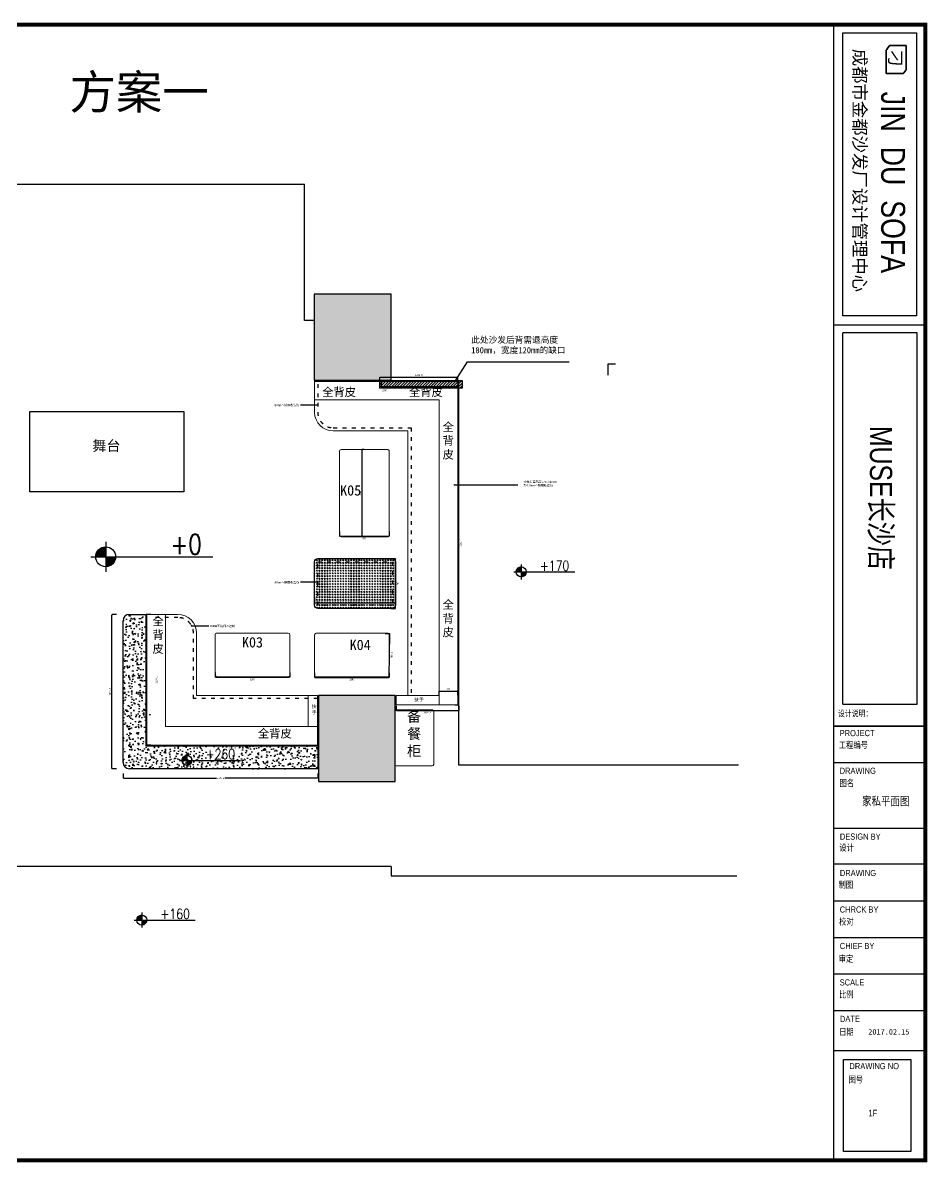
# Model space of a CAD drawing. Header units: millimetres. Extents: x 1211946 to 1266258, y -418433 to -400124.
# Drawn here: x 1223450 to 1237988, y -418433 to -400124 of the extents above; entities that cross this region are included whole.
import ezdxf
from ezdxf.enums import TextEntityAlignment as Align

# ---------------------------------------------------------------- set-up
doc = ezdxf.new("R2010")
doc.units = ezdxf.units.MM
doc.header["$LTSCALE"] = 5
doc.header["$PDMODE"] = 35
doc.header["$PDSIZE"] = 3
doc.linetypes.add('ACAD_ISO03W100', pattern=[30, 12, -18])
for name, color, linetype in [('B', 3, 'Continuous'), ('layer 1', 7, 'Continuous'), ('图框', 4, 'Continuous'), ('标注', 7, 'Continuous')]:
    doc.layers.add(name, color=color, linetype=linetype)
doc.layers.add('线型', color=3, linetype='Continuous', lineweight=50)
doc.styles.add('-宋体', font='arial.ttf', dxfattribs={"width": 0.8})
doc.styles.add('\\M+2A4A4\\M+2A4E5\\M+2A672', font='')
doc.styles.add('DIM_FONT', font='SIMPLEX.shx', dxfattribs={"width": 0.8, "bigfont": 'gbcbig.shx'})
doc.styles.get("Standard").update_dxf_attribs({"font": 'txt.shx', "bigfont": 'gbcbig.shx'})
doc.styles.add('宋体平面', font='', dxfattribs={"width": 0.8, "height": 30})
doc.styles.get('\\M+2A4A4\\M+2A4E5\\M+2A672').set_extended_font_data('NSimSun')
doc.styles.get('宋体平面').set_extended_font_data('NSimSun')
doc.dimstyles.new('02.HY-D30', dxfattribs={"dimscale": 30, "dimtxt": 30, "dimasz": 0.3, "dimexe": 0, "dimexo": 0.2, "dimgap": 0.6, "dimtad": 2, "dimdec": 1, "dimzin": 11, "dimdsep": 46, "dimtxsty": '宋体平面', "dimblk": 'DOT', "dimcen": 1.5, "dimdle": 1, "dimclrd": 8, "dimclre": 8, "dimclrt": 7, "dimazin": 0, "dimtp": 10, "dimtm": 10, "dimtfac": 1, "dimtdec": 1, "dimtix": 1, "dimtmove": 2, "dimatfit": 3, "dimldrblk": 'DOT', "dimfxl": 0, "dimtolj": 1, "dimtzin": 0, "dimlwe": 25, "dimarcsym": 0})

# ---------------------------------------------------------------- blocks, each defined once
blk = doc.blocks.new('_Dot')
at = {"color": 0, "linetype": 'ByBlock', "lineweight": -2}
blk.add_line((-0.5, 0), (-1, 0), dxfattribs=at)
at = {"color": 0, "linetype": 'ByBlock', "const_width": 0.5}
blk.add_lwpolyline([(-0.25, 0, 1), (0.25, 0, 1)], format="xyb", close=True, dxfattribs=at)
blk = doc.blocks.new('*D6')
at = {"layer": 'Defpoints', "color": 0, "transparency": 16777216}
for p in [(1228905, -406983), (1228941, -406983), (1228941, -408383)]:
    blk.add_point(p, dxfattribs=at)
at = {"layer": '线型', "color": 8, "lineweight": 25, "transparency": 16777216}
for p, q in [((1228935, -406983), (1228905, -406983)), ((1228935, -408383), (1228905, -408383))]:
    blk.add_line(p, q, dxfattribs=at)
at = {"layer": '线型', "color": 8, "lineweight": -2, "transparency": 16777216}
blk.add_line((1228905, -408374), (1228905, -406992), dxfattribs=at)
at = {"layer": '线型', "color": 8, "lineweight": -2, "transparency": 16777216, "xscale": 9, "yscale": 9, "zscale": 9}
for p, rotation in [((1228905, -406983), 90.009423623267), ((1228905, -408383), 270.009423623267)]:
    blk.add_blockref('_Dot', p, dxfattribs=dict(at, rotation=rotation))
at = {"layer": '线型', "color": 7, "lineweight": 30, "transparency": 16777216, "insert": (1228872, -407683), "char_height": 30, "attachment_point": 5, "rotation": 270.0094, "style": '宋体平面'}
blk.add_mtext('\\A1;1400', dxfattribs=at)
blk = doc.blocks.new('*D7')
at = {"layer": 'Defpoints', "color": 0, "transparency": 16777216}
for p in [(1228541, -408251), (1229341, -408251), (1229341, -408375)]:
    blk.add_point(p, dxfattribs=at)
at = {"layer": '线型', "color": 8, "lineweight": 25, "transparency": 16777216}
for p, q in [((1228541, -408300), (1228541, -408375)), ((1229341, -408300), (1229341, -408375))]:
    blk.add_line(p, q, dxfattribs=at)
at = {"layer": '线型', "color": 8, "lineweight": -2, "transparency": 16777216}
blk.add_line((1228550, -408375), (1229332, -408375), dxfattribs=at)
at = {"layer": '线型', "color": 8, "lineweight": -2, "transparency": 16777216, "xscale": 9, "yscale": 9, "zscale": 9, "rotation": 180}
blk.add_blockref('_Dot', (1228541, -408375), dxfattribs=at)
at = {"layer": '线型', "color": 8, "lineweight": -2, "transparency": 16777216, "xscale": 9, "yscale": 9, "zscale": 9}
blk.add_blockref('_Dot', (1229341, -408375), dxfattribs=at)
at = {"layer": '线型', "color": 7, "lineweight": 30, "transparency": 16777216, "insert": (1228941, -408408), "char_height": 30, "attachment_point": 5, "style": '宋体平面'}
blk.add_mtext('\\A1;800', dxfattribs=at)
blk = doc.blocks.new('*D8')
at = {"layer": 'Defpoints', "color": 0, "transparency": 16777216}
for p in [(1226543, -410496), (1227743, -410496), (1227743, -410640)]:
    blk.add_point(p, dxfattribs=at)
at = {"layer": '线型', "color": 8, "lineweight": 25, "transparency": 16777216}
for p, q in [((1226543, -410565), (1226543, -410640)), ((1227743, -410565), (1227743, -410640))]:
    blk.add_line(p, q, dxfattribs=at)
at = {"layer": '线型', "color": 8, "lineweight": -2, "transparency": 16777216}
blk.add_line((1226552, -410640), (1227734, -410640), dxfattribs=at)
at = {"layer": '线型', "color": 8, "lineweight": -2, "transparency": 16777216, "xscale": 9, "yscale": 9, "zscale": 9}
for p, rotation in [((1226543, -410640), 180.0108734114236), ((1227743, -410640), 0.01087341142358089)]:
    blk.add_blockref('_Dot', p, dxfattribs=dict(at, rotation=rotation))
at = {"layer": '线型', "color": 7, "lineweight": 30, "transparency": 16777216, "insert": (1227143, -410673), "char_height": 30, "attachment_point": 5, "rotation": 0.0109, "style": '宋体平面'}
blk.add_mtext('\\A1;1200', dxfattribs=at)
blk = doc.blocks.new('*D13')
at = {"layer": 'Defpoints', "color": 0, "transparency": 16777216}
for p in [(1228141, -405883), (1230441, -405883), (1230441, -405883)]:
    blk.add_point(p, dxfattribs=at)
at = {"layer": '线型', "color": 8, "lineweight": -2, "transparency": 16777216}
blk.add_line((1228150, -405883), (1230432, -405883), dxfattribs=at)
at = {"layer": '线型', "color": 8, "lineweight": -2, "transparency": 16777216, "xscale": 9, "yscale": 9, "zscale": 9}
for p, rotation in [((1228141, -405883), 179.9984679859004), ((1230441, -405883), 359.9984679859003)]:
    blk.add_blockref('_Dot', p, dxfattribs=dict(at, rotation=rotation))
at = {"layer": '线型', "color": 7, "lineweight": 30, "transparency": 16777216, "insert": (1229269, -406030), "char_height": 30, "attachment_point": 5, "rotation": 359.9985, "style": '宋体平面'}
blk.add_mtext('\\A1;2300', dxfattribs=at)
blk = doc.blocks.new('*D14')
at = {"layer": 'Defpoints', "color": 0, "transparency": 16777216}
for p in [(1230390, -405883), (1230390, -411083), (1230456, -411083)]:
    blk.add_point(p, dxfattribs=at)
at = {"layer": '线型', "color": 8, "lineweight": 25, "transparency": 16777216}
for p, q in [((1230396, -405883), (1230456, -405883)), ((1230396, -411083), (1230456, -411083))]:
    blk.add_line(p, q, dxfattribs=at)
at = {"layer": '线型', "color": 8, "lineweight": -2, "transparency": 16777216}
blk.add_line((1230456, -405892), (1230456, -411074), dxfattribs=at)
at = {"layer": '线型', "color": 8, "lineweight": -2, "transparency": 16777216, "xscale": 9, "yscale": 9, "zscale": 9}
for p, rotation in [((1230456, -405883), 90), ((1230456, -411083), 270)]:
    blk.add_blockref('_Dot', p, dxfattribs=dict(at, rotation=rotation))
at = {"layer": '线型', "color": 7, "lineweight": 30, "transparency": 16777216, "insert": (1230489, -408483), "char_height": 30, "attachment_point": 5, "rotation": 90, "style": '宋体平面'}
blk.add_mtext('\\A1;5200.4', dxfattribs=at)
blk = doc.blocks.new('A$C401A666B')
h = blk.add_hatch()
h.set_pattern_fill('_USER', color=256, scale=0.15, angle=45, style=0, pattern_type=0)
h.set_pattern_definition([(45, (0, 0), (-0.106066, 0.106066), [])])
h.paths.add_polyline_path([(0, 2, 0.414214), (-2, 0), (0, 0)])
h.paths.add_polyline_path([(2, 0), (0, 0), (0, -2, 0.414214)])
for p, q in [((0, 3), (0, -3)), ((-3, 0), (21.51, 0))]:
    blk.add_line(p, q)
blk.add_circle((0, 0), 2)
at = {"color": 70, "linetype": 'ByBlock', "style": 'DIM_FONT', "width": 0.7}
blk.add_attdef('高度', text='', height=3, dxfattribs=at).set_placement((14.5, 0.5), align=Align.RIGHT)
blk = doc.blocks.new('*D17')
at = {"layer": 'Defpoints', "color": 0, "transparency": 16777216}
for p in [(1228140, -410499), (1229340, -410498), (1229340, -410642)]:
    blk.add_point(p, dxfattribs=at)
at = {"layer": '线型', "color": 8, "lineweight": 25, "transparency": 16777216}
for p, q in [((1228140, -410567), (1228140, -410642)), ((1229340, -410567), (1229340, -410642))]:
    blk.add_line(p, q, dxfattribs=at)
at = {"layer": '线型', "color": 8, "lineweight": -2, "transparency": 16777216}
blk.add_line((1228149, -410642), (1229331, -410642), dxfattribs=at)
at = {"layer": '线型', "color": 8, "lineweight": -2, "transparency": 16777216, "xscale": 9, "yscale": 9, "zscale": 9}
for p, rotation in [((1228140, -410642), 180.0108734114319), ((1229340, -410642), 0.01087341143191423)]:
    blk.add_blockref('_Dot', p, dxfattribs=dict(at, rotation=rotation))
at = {"layer": '线型', "color": 7, "lineweight": 30, "transparency": 16777216, "insert": (1228740, -410675), "char_height": 30, "attachment_point": 5, "rotation": 0.0109, "style": '宋体平面'}
blk.add_mtext('\\A1;1200', dxfattribs=at)
blk = doc.blocks.new('*D18')
at = {"layer": 'Defpoints', "color": 0, "transparency": 16777216}
for p in [(1229187, -409934), (1229352, -409936), (1229176, -410634)]:
    blk.add_point(p, dxfattribs=at)
at = {"layer": '线型', "color": 8, "lineweight": 25, "transparency": 16777216}
for p, q in [((1229277, -409935), (1229352, -409936)), ((1229265, -410635), (1229340, -410636))]:
    blk.add_line(p, q, dxfattribs=at)
at = {"layer": '线型', "color": 8, "lineweight": -2, "transparency": 16777216}
blk.add_line((1229340, -410627), (1229351, -409945), dxfattribs=at)
at = {"layer": '线型', "color": 8, "lineweight": -2, "transparency": 16777216, "xscale": 9, "yscale": 9, "zscale": 9}
for p, rotation in [((1229352, -409936), 89.08738070523155), ((1229340, -410636), 269.0873807052315)]:
    blk.add_blockref('_Dot', p, dxfattribs=dict(at, rotation=rotation))
at = {"layer": '线型', "color": 7, "lineweight": 30, "transparency": 16777216, "insert": (1229379, -410287), "char_height": 30, "attachment_point": 5, "rotation": 89.0874, "style": '宋体平面'}
blk.add_mtext('\\A1;700.1', dxfattribs=at)
blk = doc.blocks.new('*D20')
at = {"layer": 'Defpoints', "color": 0, "transparency": 16777216}
for p in [(1225605, -409631), (1225433, -411732), (1225605, -411732)]:
    blk.add_point(p, dxfattribs=at)
at = {"layer": '线型', "color": 8, "lineweight": 25, "transparency": 16777216}
for p, q in [((1225508, -409631), (1225433, -409631)), ((1225508, -411732), (1225433, -411732))]:
    blk.add_line(p, q, dxfattribs=at)
at = {"layer": '线型', "color": 8, "lineweight": -2, "transparency": 16777216}
blk.add_line((1225433, -409640), (1225433, -411723), dxfattribs=at)
at = {"layer": '线型', "color": 8, "lineweight": -2, "transparency": 16777216, "xscale": 9, "yscale": 9, "zscale": 9}
for p, rotation in [((1225433, -409631), 90), ((1225433, -411732), 270)]:
    blk.add_blockref('_Dot', p, dxfattribs=dict(at, rotation=rotation))
at = {"layer": '线型', "color": 7, "lineweight": 30, "transparency": 16777216, "insert": (1225598, -410681), "char_height": 30, "attachment_point": 5, "rotation": 90, "style": '宋体平面'}
blk.add_mtext('\\A1;2100.1', dxfattribs=at)
blk = doc.blocks.new('*D21')
at = {"layer": 'Defpoints', "color": 0, "transparency": 16777216}
for p in [(1225443, -411732), (1228188, -411732), (1228188, -411742)]:
    blk.add_point(p, dxfattribs=at)
at = {"layer": '线型', "color": 8, "lineweight": 25, "transparency": 16777216}
for p, q in [((1225443, -411738), (1225443, -411742)), ((1228188, -411738), (1228188, -411742))]:
    blk.add_line(p, q, dxfattribs=at)
at = {"layer": '线型', "color": 8, "lineweight": -2, "transparency": 16777216}
blk.add_line((1225452, -411742), (1228179, -411742), dxfattribs=at)
at = {"layer": '线型', "color": 8, "lineweight": -2, "transparency": 16777216, "xscale": 9, "yscale": 9, "zscale": 9, "rotation": 180}
blk.add_blockref('_Dot', (1225443, -411742), dxfattribs=at)
at = {"layer": '线型', "color": 8, "lineweight": -2, "transparency": 16777216, "xscale": 9, "yscale": 9, "zscale": 9}
blk.add_blockref('_Dot', (1228188, -411742), dxfattribs=at)
at = {"layer": '线型', "color": 7, "lineweight": 30, "transparency": 16777216, "insert": (1226815, -411775), "char_height": 30, "attachment_point": 5, "style": '宋体平面'}
blk.add_mtext('\\A1;2744.6', dxfattribs=at)
blk = doc.blocks.new('*D22')
at = {"layer": 'Defpoints', "color": 0, "transparency": 16777216}
for p in [(1225063, -411951), (1228193, -411951), (1228193, -412261)]:
    blk.add_point(p, dxfattribs=at)
at = {"layer": '线型', "color": 8, "lineweight": 25, "transparency": 16777216}
for p, q in [((1225063, -412186), (1225063, -412261)), ((1228193, -412186), (1228193, -412261))]:
    blk.add_line(p, q, dxfattribs=at)
at = {"layer": '线型', "color": 8, "lineweight": -2, "transparency": 16777216}
for p, q in [((1225072, -412261), (1226561, -412261)), ((1228184, -412261), (1226695, -412261))]:
    blk.add_line(p, q, dxfattribs=at)
at = {"layer": '线型', "color": 8, "lineweight": -2, "transparency": 16777216, "xscale": 9, "yscale": 9, "zscale": 9, "rotation": 180}
blk.add_blockref('_Dot', (1225063, -412261), dxfattribs=at)
at = {"layer": '线型', "color": 8, "lineweight": -2, "transparency": 16777216, "xscale": 9, "yscale": 9, "zscale": 9}
blk.add_blockref('_Dot', (1228193, -412261), dxfattribs=at)
at = {"layer": '线型', "color": 7, "lineweight": 30, "transparency": 16777216, "insert": (1226628, -412261), "char_height": 30, "attachment_point": 5, "style": '宋体平面'}
blk.add_mtext('\\A1;3129.6', dxfattribs=at)
blk = doc.blocks.new('*D23')
at = {"layer": 'Defpoints', "color": 0, "transparency": 16777216}
for p in [(1224881, -409632), (1225163, -409632), (1225163, -412112)]:
    blk.add_point(p, dxfattribs=at)
at = {"layer": '线型', "color": 8, "lineweight": 25, "transparency": 16777216}
for p, q in [((1224956, -409632), (1224881, -409632)), ((1224956, -412112), (1224881, -412112))]:
    blk.add_line(p, q, dxfattribs=at)
at = {"layer": '线型', "color": 8, "lineweight": -2, "transparency": 16777216}
blk.add_line((1224881, -412103), (1224881, -409641), dxfattribs=at)
at = {"layer": '线型', "color": 8, "lineweight": -2, "transparency": 16777216, "xscale": 9, "yscale": 9, "zscale": 9}
for p, rotation in [((1224881, -409632), 90), ((1224881, -412112), 270)]:
    blk.add_blockref('_Dot', p, dxfattribs=dict(at, rotation=rotation))
at = {"layer": '线型', "color": 7, "lineweight": 30, "transparency": 16777216, "insert": (1224848, -410872), "char_height": 30, "attachment_point": 5, "rotation": 90, "style": '宋体平面'}
blk.add_mtext('\\A1;2479.9', dxfattribs=at)
blk = doc.blocks.new('*D24')
at = {"layer": 'Defpoints', "color": 0, "transparency": 16777216}
for p in [(1228141, -409134), (1229441, -409134), (1229441, -409446)]:
    blk.add_point(p, dxfattribs=at)
at = {"layer": '线型', "color": 8, "lineweight": 25, "transparency": 16777216}
for p, q in [((1228141, -409371), (1228141, -409446)), ((1229441, -409371), (1229441, -409446))]:
    blk.add_line(p, q, dxfattribs=at)
at = {"layer": '线型', "color": 8, "lineweight": -2, "transparency": 16777216}
blk.add_line((1228150, -409446), (1229432, -409446), dxfattribs=at)
at = {"layer": '线型', "color": 8, "lineweight": -2, "transparency": 16777216, "xscale": 9, "yscale": 9, "zscale": 9, "rotation": 180}
blk.add_blockref('_Dot', (1228141, -409446), dxfattribs=at)
at = {"layer": '线型', "color": 8, "lineweight": -2, "transparency": 16777216, "xscale": 9, "yscale": 9, "zscale": 9}
blk.add_blockref('_Dot', (1229441, -409446), dxfattribs=at)
at = {"layer": '线型', "color": 7, "lineweight": 30, "transparency": 16777216, "insert": (1228791, -409479), "char_height": 30, "attachment_point": 5, "style": '宋体平面'}
blk.add_mtext('\\A1;1300', dxfattribs=at)
blk = doc.blocks.new('*D25')
at = {"layer": 'Defpoints', "color": 0, "transparency": 16777216}
for p in [(1229305, -408734), (1229441, -408734), (1229305, -409534)]:
    blk.add_point(p, dxfattribs=at)
at = {"layer": '线型', "color": 8, "lineweight": 25, "transparency": 16777216}
for p, q in [((1229366, -408734), (1229441, -408734)), ((1229366, -409534), (1229441, -409534))]:
    blk.add_line(p, q, dxfattribs=at)
at = {"layer": '线型', "color": 8, "lineweight": -2, "transparency": 16777216}
blk.add_line((1229441, -409525), (1229441, -408743), dxfattribs=at)
at = {"layer": '线型', "color": 8, "lineweight": -2, "transparency": 16777216, "xscale": 9, "yscale": 9, "zscale": 9}
for p, rotation in [((1229441, -408734), 90), ((1229441, -409534), 270)]:
    blk.add_blockref('_Dot', p, dxfattribs=dict(at, rotation=rotation))
at = {"layer": '线型', "color": 7, "lineweight": 30, "transparency": 16777216, "insert": (1229474, -409134), "char_height": 30, "attachment_point": 5, "rotation": 90, "style": '宋体平面'}
blk.add_mtext('\\A1;800', dxfattribs=at)
blk = doc.blocks.new('*D2')
at = {"layer": 'Defpoints', "color": 0, "transparency": 16777216}
for p in [(1230441, -405818), (1229191, -405996), (1230441, -405996)]:
    blk.add_point(p, dxfattribs=at)
at = {"layer": '线型', "color": 8, "lineweight": 25, "transparency": 16777216}
for p, q in [((1229191, -405893), (1229191, -405818)), ((1230441, -405893), (1230441, -405818))]:
    blk.add_line(p, q, dxfattribs=at)
at = {"layer": '线型', "color": 8, "lineweight": -2, "transparency": 16777216}
blk.add_line((1229200, -405818), (1230432, -405818), dxfattribs=at)
at = {"layer": '线型', "color": 8, "lineweight": -2, "transparency": 16777216, "xscale": 9, "yscale": 9, "zscale": 9}
for p, rotation in [((1229191, -405818), 179.9984679858999), ((1230441, -405818), 359.9984679858998)]:
    blk.add_blockref('_Dot', p, dxfattribs=dict(at, rotation=rotation))
at = {"layer": '线型', "color": 7, "lineweight": 30, "transparency": 16777216, "insert": (1229816, -405785), "char_height": 30, "attachment_point": 5, "rotation": 359.9985, "style": '宋体平面'}
blk.add_mtext('\\A1;1249.9', dxfattribs=at)
blk = doc.blocks.new('*D3')
at = {"layer": 'Defpoints', "color": 0, "transparency": 16777216}
for p in [(1230141, -410933), (1230441, -410866), (1230441, -410933)]:
    blk.add_point(p, dxfattribs=at)
at = {"layer": '线型', "color": 8, "lineweight": 25, "transparency": 16777216}
for p, q in [((1230141, -410927), (1230141, -410866)), ((1230441, -410927), (1230441, -410866))]:
    blk.add_line(p, q, dxfattribs=at)
at = {"layer": '线型', "color": 8, "lineweight": -2, "transparency": 16777216}
blk.add_line((1230150, -410866), (1230432, -410866), dxfattribs=at)
at = {"layer": '线型', "color": 8, "lineweight": -2, "transparency": 16777216, "xscale": 9, "yscale": 9, "zscale": 9}
for p, rotation in [((1230141, -410866), 179.9984679858947), ((1230441, -410866), 359.9984679858947)]:
    blk.add_blockref('_Dot', p, dxfattribs=dict(at, rotation=rotation))
at = {"layer": '线型', "color": 7, "lineweight": 30, "transparency": 16777216, "insert": (1230291, -410833), "char_height": 30, "attachment_point": 5, "rotation": 359.9985, "style": '宋体平面'}
blk.add_mtext('\\A1;300', dxfattribs=at)
blk = doc.blocks.new('*D4')
at = {"layer": 'Defpoints', "color": 0, "transparency": 16777216}
for p in [(1229451, -411083), (1230458, -411083), (1230458, -411173)]:
    blk.add_point(p, dxfattribs=at)
at = {"layer": '线型', "color": 8, "lineweight": 25, "transparency": 16777216}
for p, q in [((1229451, -411098), (1229451, -411173)), ((1230458, -411098), (1230458, -411173))]:
    blk.add_line(p, q, dxfattribs=at)
at = {"layer": '线型', "color": 8, "lineweight": -2, "transparency": 16777216}
blk.add_line((1229460, -411173), (1230449, -411173), dxfattribs=at)
at = {"layer": '线型', "color": 8, "lineweight": -2, "transparency": 16777216, "xscale": 9, "yscale": 9, "zscale": 9, "rotation": 180}
blk.add_blockref('_Dot', (1229451, -411173), dxfattribs=at)
at = {"layer": '线型', "color": 8, "lineweight": -2, "transparency": 16777216, "xscale": 9, "yscale": 9, "zscale": 9}
blk.add_blockref('_Dot', (1230458, -411173), dxfattribs=at)
at = {"layer": '线型', "color": 7, "lineweight": 30, "transparency": 16777216, "insert": (1229954, -411206), "char_height": 30, "attachment_point": 5, "style": '宋体平面'}
blk.add_mtext('\\A1;1007.4', dxfattribs=at)

msp = doc.modelspace()

# ---------------------------------------------------------------- hatches: boundary and pattern name
at = {"layer": '线型', "lineweight": 30}
h = msp.add_hatch(color=0, dxfattribs=at)
h.dxf.hatch_style = 1
h.paths.add_polyline_path([(1228135.76, -405867.52), (1229368.76, -405867.52), (1229368.76, -404485.52), (1228135.76, -404485.52)])
h = msp.add_hatch(dxfattribs=at)
h.set_pattern_fill('ANSI31', color=256, scale=10)
h.paths.add_polyline_path([(1229190.88, -405873), (1230513.25, -405873), (1230513.25, -405996.06), (1229190.88, -405996.06)])
h = msp.add_hatch(color=7, dxfattribs=at)
h.dxf.hatch_style = 1
edge = h.paths.add_edge_path()
edge.add_arc((1228190.76, -406265.84), 5, 0, 360)
h = msp.add_hatch(color=7, dxfattribs=at)
h.dxf.hatch_style = 1
edge = h.paths.add_edge_path()
edge.add_arc((1230390.72, -407550.23), 5, 0, 360)
h = msp.add_hatch(dxfattribs=at)
h.set_pattern_fill('GOST_GLASS', color=4, scale=5)
h.set_pattern_definition([(45, (-28162.176, -1602.28), (42.4264069, -4e-15), [25, -35]), (45, (-28151.57, -1602.28), (42.4264069, -4e-15), [10, -50]), (45, (-28162.176, -1591.674), (42.4264069, -4e-15), [10, -50])])
h.paths.add_polyline_path([(1229390.76, -409533.8, 0.41421356), (1229440.76, -409483.8), (1229440.76, -408783.8, 0.41421356), (1229390.76, -408733.8), (1228190.76, -408733.8, 0.41421356), (1228140.76, -408783.8), (1228140.76, -409483.8, 0.41421356), (1228190.76, -409533.8)])
h = msp.add_hatch(color=7, dxfattribs=at)
h.dxf.hatch_style = 1
edge = h.paths.add_edge_path()
edge.add_arc((1228190.76, -409114.22), 5, 0, 360)
h = msp.add_hatch(dxfattribs=at)
h.set_pattern_fill('AR-CONC', color=256)
h.set_pattern_definition([(50, (-35214.57, -28), (182.184669, -15.939086), [19.05, -209.55]), (355, (-35214.57, -28), (-35.243421, 191.056845), [15.24, -167.640584]), (100.451445, (-35199.39, -29.33), (146.941247, 175.117752), [16.19001, -178.090245]), (46.1842, (-35214.57, 22.8), (271.07904, -42.042328), [28.575, -314.325]), (96.635558, (-35191.98, 19.3), (237.404134, 247.426125), [24.285023, -267.13561]), (351.18415, (-35214.57, 22.8), (237.404134, 247.426125), [22.859967, -251.45973]), (21, (-35189.17, 10.1), (151.614391, -102.265198), [19.05, -209.55]), (326, (-35189.17, 10.1), (61.802028, 184.187966), [15.24, -167.64]), (71.451445, (-35176.54, 1.58), (213.41642, 81.92277), [16.19001, -178.089938]), (37.5, (-35214.57, -28), (3.0886033, 84.555039), [0, -165.608, 0, -170.18, 0, -168.275]), (7.5, (-35214.57, -28), (66.8196625, 100.180575), [0, -97.028, 0, -161.798, 0, -64.135]), (327.5, (-35271.214, -28), (135.590595, -5.728744), [0, -63.5, 0, -198.12, 0, -262.89]), (317.5, (-35296.61, -28), (148.129181, 25.426491), [0, -82.55, 0, -131.572, 0, -186.69])])
h.paths.add_polyline_path([(1225433.12, -411741.52), (1225433.12, -409631.6), (1225163.16, -409631.64, 0.41416691), (1225063.18, -409731.64), (1225063.18, -412011.52, 0.41421356), (1225163.18, -412111.52), (1228192.76, -412111.52), (1228192.76, -411741.52)])
h = msp.add_hatch(color=7, dxfattribs=at)
h.dxf.hatch_style = 1
edge = h.paths.add_edge_path()
edge.add_arc((1226163.61, -409814.06), 5, 0, 360)
h = msp.add_hatch(color=0, dxfattribs=at)
h.dxf.hatch_style = 1
h.paths.add_polyline_path([(1228202.76, -412313.52), (1229435.76, -412313.52), (1229435.76, -410931.52), (1228202.76, -410931.52)])
h = msp.add_hatch(color=7, dxfattribs=at)
h.dxf.hatch_style = 1
edge = h.paths.add_edge_path()
edge.add_arc((1225493.05, -411242.8), 5, 0, 360)

# ---------------------------------------------------------------- linework, layer by layer
at = {"color": 4}
for p, q in [((1236484.77, -400154.53), (1237957.65, -400154.53)), ((1236484.77, -404830.92), (1236484.77, -400154.53)), ((1236484.63, -418402.87), (1236484.63, -400298.84)), ((1236629.08, -400286.23), (1237813.34, -400286.23)), ((1237957.65, -400298.84), (1237957.65, -418402.87)), ((1237957.65, -401064.75), (1237957.65, -418402.87)), ((1236484.63, -404975.23), (1237957.65, -404975.23)), ((1236628.94, -411075), (1236628.94, -405106.93)), ((1237957.65, -418402.87), (1236326.77, -418402.87)), ((1237957.65, -418402.87), (1236353.07, -418402.87))]:
    msp.add_line(p, q, dxfattribs=at)
at = {"color": 123}
for p, q in [((1237825.93, -405106.93), (1236628.94, -405106.93)), ((1237825.93, -411075), (1237825.93, -405106.93)), ((1236628.94, -411075), (1237825.93, -411075)), ((1236484.63, -411424.28), (1237957.65, -411424.28)), ((1237957.65, -411424.28), (1236484.63, -411424.28)), ((1236484.63, -412010.69), (1237957.65, -412010.69)), ((1237957.65, -413068.76), (1236484.63, -413068.76)), ((1237957.65, -413645.96), (1236484.63, -413645.96)), ((1237957.65, -414240.59), (1236484.63, -414240.59)), ((1237957.65, -414240.59), (1236484.63, -414240.59)), ((1237957.65, -414826.5), (1236484.63, -414826.5)), ((1237957.65, -415412.42), (1236484.63, -415412.42)), ((1237957.65, -415998.33), (1236484.63, -415998.33)), ((1237957.65, -416644.74), (1236484.63, -416644.74))]:
    msp.add_line(p, q, dxfattribs=at)
at = {"color": 4}
msp.add_lwpolyline([(1237813.34, -400286.23), (1237813.34, -404830.92), (1236629.08, -404830.92), (1236629.08, -400286.23)], dxfattribs=at)
msp.add_lwpolyline([(1236641.5, -416782.53), (1237722.72, -416782.53), (1237722.72, -418263.43), (1236641.5, -418263.43)], close=True, dxfattribs=at)
at = {"layer": 'layer 1', "lineweight": 35}
msp.add_open_spline([(1237649.92, -400490.05), (1237649.92, -400490.05), (1237383.06, -400490.05), (1237383.06, -400490.05), (1237383.06, -400490.05), (1237383.06, -400490.05), (1237330.02, -400566.78), (1237330.02, -400566.78), (1237330.02, -400566.78), (1237330.02, -400566.78), (1237330.02, -400940.62), (1237330.02, -400940.62), (1237330.02, -400940.62), (1237330.02, -400940.62), (1237602.69, -400940.62), (1237602.69, -400940.62), (1237602.69, -400940.62), (1237602.69, -400940.62), (1237649.92, -400873.74), (1237649.92, -400873.74), (1237649.92, -400873.74), (1237649.92, -400873.74), (1237649.92, -400490.05), (1237649.92, -400490.05)], degree=3, knots=[0, 0, 0, 0, 0.14285714, 0.14285714, 0.14285714, 0.14285715, 0.28571429, 0.28571429, 0.28571429, 0.28571429, 0.42857143, 0.42857143, 0.42857143, 0.42857144, 0.57142857, 0.57142857, 0.57142857, 0.57142858, 0.71428571, 0.71428571, 0.71428571, 0.71428573, 1, 1, 1, 1], dxfattribs=at)
at = {"layer": '图框', "color": 7, "const_width": 60.66}
msp.add_lwpolyline([(1211975.99, -418402.87), (1237957.65, -418402.87), (1237957.65, -400154.53), (1211975.99, -400154.53)], close=True, dxfattribs=at)
at = {"layer": '线型', "color": 2, "lineweight": 30}
for p, q in [((1223333.66, -402718.52), (1227980.76, -402718.52)), ((1227980.76, -404906.49), (1227980.76, -402718.52)), ((1228135.76, -404906.49), (1227980.76, -404906.49)), ((1229210.76, -405867.52), (1229210.76, -405967.52)), ((1229210.76, -405967.52), (1230455.76, -405967.52)), ((1230455.76, -405967.52), (1230455.76, -412047.52)), ((1223565.76, -406368.52), (1226040.76, -406368.52)), ((1223565.76, -407658.52), (1223565.76, -406368.52)), ((1226040.76, -406368.52), (1226040.76, -407658.52)), ((1226040.76, -407658.52), (1223565.76, -407658.52)), ((1230455.76, -412047.52), (1234955.21, -412047.52)), ((1229368.76, -413683.52), (1221305.76, -413683.52)), ((1229368.76, -413683.52), (1229368.76, -413833.52)), ((1229368.76, -413833.52), (1234927.95, -413833.52))]:
    msp.add_line(p, q, dxfattribs=at)
at = {"layer": '线型', "color": 0, "lineweight": 30}
for p, q in [((1230400.11, -405882.58), (1230600.41, -405574.79)), ((1230600.41, -405574.79), (1232232.88, -405574.79)), ((1232858.08, -405786.8), (1232858.08, -405606.8)), ((1232858.08, -405606.8), (1232978.08, -405606.8)), ((1228190.76, -406265.84), (1227912.95, -406265.84)), ((1230390.72, -407550.23), (1231405.06, -407550.23)), ((1228190.76, -409114.22), (1227912.95, -409114.22)), ((1226163.61, -409814.06), (1226441.43, -409814.06))]:
    msp.add_line(p, q, dxfattribs=at)
at = {"layer": '线型', "color": 4, "lineweight": 18}
for p, q in [((1228140.76, -405882.52), (1230440.76, -405882.52)), ((1228140.76, -406382.52), (1228140.76, -405882.52)), ((1230440.76, -405882.52), (1230440.62, -411082.98)), ((1228140.76, -406182.52), (1230140.76, -406182.52)), ((1230140.76, -406182.52), (1230140.62, -411082.98)), ((1228440.76, -406682.52), (1229640.76, -406682.52)), ((1229640.76, -406682.52), (1229640.62, -410932.98)), ((1225442.84, -409631.47), (1225443.11, -411731.52)), ((1225942.89, -409631.47), (1225442.84, -409631.47)), ((1225743.07, -411431.52), (1225743.07, -409631.47)), ((1226242.89, -410931.52), (1226242.89, -409931.41)), ((1228187.76, -410931.52), (1226242.98, -410931.52)), ((1228037.76, -410931.52), (1228037.76, -411431.52)), ((1228187.76, -410931.52), (1228187.76, -411731.52)), ((1230140.63, -410932.98), (1229450.62, -410932.98)), ((1229450.62, -411082.98), (1229450.62, -410932.98)), ((1230440.62, -411082.98), (1229450.62, -411082.98)), ((1228187.76, -411431.52), (1225743.07, -411431.52)), ((1228187.76, -411731.52), (1225443.11, -411731.52))]:
    msp.add_line(p, q, dxfattribs=at)
at = {"layer": '线型', "color": 3, "lineweight": 30}
for p, q in [((1225063.18, -412011.52), (1225063.18, -409731.64)), ((1225163.16, -409631.64), (1225433.12, -409631.6)), ((1225433.12, -411741.52), (1225433.12, -409631.6)), ((1228192.76, -411741.52), (1225433.12, -411741.52)), ((1228192.76, -411741.52), (1228192.76, -412111.52)), ((1228192.76, -412111.52), (1225163.18, -412111.52))]:
    msp.add_line(p, q, dxfattribs=at)
at = {"layer": '线型', "color": 0, "lineweight": 30}
for points in [[(1229368.76, -405867.52), (1229368.76, -404485.52), (1228135.76, -404485.52), (1228135.76, -405867.52)], [(1229190.88, -405873), (1230513.25, -405873), (1230513.25, -405996.06), (1229190.88, -405996.06)], [(1229435.76, -412313.52), (1229435.76, -410931.52), (1228202.76, -410931.52), (1228202.76, -412313.52)]]:
    msp.add_lwpolyline(points, close=True, dxfattribs=at)
at = {"layer": '线型', "color": 0, "linetype": 'ACAD_ISO03W100', "lineweight": 30}
for points in [[(1228190.76, -405932.52), (1228190.76, -406382.52, 0.41421356), (1228440.76, -406632.52), (1229690.76, -406632.52), (1229690.62, -410932.98)], [(1226192.89, -409931.42, 0.41416195), (1225942.89, -409681.47), (1225492.85, -409681.47)]]:
    msp.add_lwpolyline(points, format="xyb", dxfattribs=at)
at = {"layer": '线型', "color": 5, "lineweight": 18}
for points in [[(1229340.76, -408357.45), (1229340.76, -407007.45, 0.41426518), (1229315.76, -406982.45), (1228565.76, -406982.58, 0.41416195), (1228540.76, -407007.58), (1228540.76, -408357.58, 0.41426518), (1228565.77, -408382.58), (1229315.77, -408382.45, 0.41416195)], [(1226567.92, -410631.52), (1227717.92, -410631.52, 0.41426518), (1227742.92, -410606.51), (1227742.8, -409956.51, 0.41416195), (1227717.8, -409931.52), (1226567.8, -409931.52, 0.41426518), (1226542.8, -409956.52), (1226542.92, -410606.52, 0.41416195)], [(1228165.46, -410633.8), (1229315.46, -410633.8, 0.41426518), (1229340.46, -410608.79), (1229340.34, -409958.79, 0.41416195), (1229315.34, -409933.8), (1228165.34, -409933.8, 0.41426518), (1228140.34, -409958.8), (1228140.46, -410608.8, 0.41416195)]]:
    msp.add_lwpolyline(points, format="xyb", close=True, dxfattribs=at)
at = {"layer": '线型', "color": 4, "lineweight": 30}
msp.add_lwpolyline([(1228140.76, -409483.8), (1228140.76, -408783.8, -0.41421356), (1228190.76, -408733.8), (1229390.76, -408733.8, -0.41421356), (1229440.76, -408783.8), (1229440.76, -409483.8, -0.41421356), (1229390.76, -409533.8), (1228190.76, -409533.8, -0.41421356)], format="xyb", close=True, dxfattribs=at)
at = {"layer": '线型', "color": 0, "linetype": 'ACAD_ISO03W100', "lineweight": 30}
msp.add_lwpolyline([(1228190.76, -409483.8), (1228190.76, -408783.8), (1229390.76, -408783.8), (1229390.76, -409483.8)], close=True, dxfattribs=at)
msp.add_lwpolyline([(1228187.76, -410981.52), (1226192.89, -410981.52), (1226192.89, -409931.41)], dxfattribs=at)
at = {"layer": '线型', "color": 6, "lineweight": 18}
msp.add_lwpolyline([(1229435.76, -411189.99), (1229435.76, -412039.99, 0.41426518), (1229460.77, -412064.99), (1230030.77, -412064.86, 0.41416195), (1230055.76, -412039.86), (1230055.76, -411189.86, 0.41426518), (1230030.76, -411164.86), (1229460.76, -411164.99, 0.41416195)], format="xyb", close=True, dxfattribs=at)
at = {"layer": '线型', "color": 0, "lineweight": 30}
for centre in [(1228190.76, -406265.84), (1230390.72, -407550.23), (1228190.76, -409114.22), (1226163.61, -409814.06), (1225493.05, -411242.8)]:
    msp.add_circle(centre, 5, dxfattribs=at)
at = {"layer": '线型', "color": 4, "lineweight": 18}
for centre, start, end in [((1228440.76, -406382.52), 180, 270), ((1225942.89, -409931.47), 0.010097, 90)]:
    msp.add_arc(centre, 300, start, end, dxfattribs=at)
at = {"layer": '线型', "color": 3, "lineweight": 30}
for centre, start, end in [((1225163.18, -409731.64), 90.009127, 180), ((1225163.18, -412011.52), 180, 270)]:
    msp.add_arc(centre, 100, start, end, dxfattribs=at)

# ---------------------------------------------------------------- block references
at = {"layer": 'B'}
ref = msp.add_blockref('A$C401A666B', (1224782.42, -408704.82), dxfattribs=dict(at, xscale=80, yscale=80, zscale=80))
ref.add_attrib('高度', '+0', dxfattribs={"layer": '0', "color": 3, "linetype": 'ByBlock', "height": 320, "style": 'DIM_FONT', "width": 0.8}).set_placement((1226328.82, -408664.82), align=Align.RIGHT)
ref = msp.add_blockref('A$C401A666B', (1231461.59, -408947.89), dxfattribs=dict(at, xscale=40, yscale=40, zscale=40))
ref.add_attrib('高度', '+170', dxfattribs={"layer": '0', "color": 3, "linetype": 'ByBlock', "height": 160, "style": 'DIM_FONT', "width": 0.8}).set_placement((1232234.79, -408927.89), align=Align.RIGHT)
ref = msp.add_blockref('A$C401A666B', (1226089.04, -411976.04), dxfattribs=dict(at, xscale=40, yscale=40, zscale=40))
ref.add_attrib('高度', '+260', dxfattribs={"layer": '0', "color": 1, "linetype": 'ByBlock', "height": 160, "style": 'DIM_FONT', "width": 0.8}).set_placement((1226862.24, -411956.04), align=Align.RIGHT)
ref = msp.add_blockref('A$C401A666B', (1225362.61, -414542.74), dxfattribs=dict(at, xscale=40, yscale=40, zscale=40))
ref.add_attrib('高度', '+160', dxfattribs={"layer": '0', "color": 3, "linetype": 'ByBlock', "height": 160, "style": 'DIM_FONT', "width": 0.8}).set_placement((1226135.81, -414522.74), align=Align.RIGHT)

# ---------------------------------------------------------------- texts
at = {"color": 7, "lineweight": 30, "style": '-宋体', "width": 0.8}
for s, height, p in [('JIN  DU  SOFA', 384.8161, (1237247.7, -401231.1)), ('MUSE长沙店', 356.311, (1237067.15, -406602.18))]:
    msp.add_text(s, height=height, rotation=270, dxfattribs=at).set_placement(p)
for s, height, p in [('设计说明：', 98.611, (1236552.62, -411271.18)), ('PROJECT', 98.611, (1236580.65, -411587.1)), ('工程编号', 104.534, (1236567.23, -411781.06)), ('DRAWING', 98.611, (1236580.33, -412192.73)), ('图名', 104.534, (1236577.9, -412393.97)), ('家私平面图', 135.895, (1236940.8, -412698.82)), ('DESIGN BY', 98.611, (1236583.86, -413249.88)), ('设计', 104.534, (1236575.01, -413430.95)), ('DRAWING', 98.611, (1236583.86, -413835.8)), ('制图', 104.534, (1236562.88, -414025.07)), ('CHRCK BY', 98.611, (1236581.78, -414421.71)), ('校对 ', 104.534, (1236571.22, -414618.73)), ('CHIEF BY', 98.611, (1236583.15, -415007.63)), ('审定', 104.534, (1236565.26, -415215.2)), ('SCALE', 98.611, (1236580.8, -415593.54)), ('比例', 104.534, (1236569.85, -415789.61)), ('DATE', 98.611, (1236585.25, -416179.46)), ('日期', 104.534, (1236571.97, -416391.47)), ('DRAWING NO', 98.611, (1236738.07, -416937.83)), ('图号', 104.534, (1236722.86, -417156.82)), ('1F', 104.534, (1237042.06, -417695.95))]:
    msp.add_text(s, height=height, dxfattribs=at).set_placement(p)
at = {"layer": '图框', "color": 7, "style": '\\M+2A4A4\\M+2A4E5\\M+2A672'}
for s, height, p in [('成都市金都沙发厂设计管理中心', 204.6792, (1236802.94, -400541.87)), ('刁', 204.68, (1237377.68, -400550.71))]:
    msp.add_text(s, height=height, rotation=270, dxfattribs=at).set_placement(p)
at = {"layer": '标注'}
for s, insert, char_height, width, attachment_point in [('{\\fNSimSun|b0|i0|c134|p49;\\C0;方案一}', (1224199.67, -400962.8), 547.0341, 8631.0568, 1), ('{\\fNSimSun|b0|i0|c134|p49;\\C1;此处沙发后背需退高度180mm，宽度120mm的缺口}', (1230658.5, -405168.79), 99.6782, 1647.7, 1), ('{\\fNSimSun|b0|i0|c134|p49;\\C0;全背皮}', (1228262.15, -405991.75), 132.9043, 734.7015, 1), ('{\\fNSimSun|b0|i0|c134|p49;\\C0;全背皮}', (1229657.07, -405991.75), 132.9043, 734.7015, 1), ('{\\fNSimSun|b0|i0|c134|p49;\\C1;80mm不锈钢收边线}', (1227890.21, -406250.9), 34.1896, 408.8964, 3), ('{\\fNSimSun|b0|i0|c134|p49;\\C0;全背皮}', (1230198.14, -406552.03), 132.9043, 249.4787, 1), ('{\\fNSimSun|b0|i0|c134|p49;\\C1;舞台}', (1224567.66, -406837.79), 166.1304, 435.0583, 1), ('{\\fNSimSun|b0|i0|c134|p49;\\C1;K05}', (1228550.53, -407554.23), 166.1304, 435.0583, 1), ('{\\fNSimSun|b0|i0|c134|p49;\\C1;沙发后背高度170-320mm为150mm不锈钢收边线}', (1231499.64, -407483.64), 34.1896, 539.4411, 1), ('{\\fNSimSun|b0|i0|c134|p49;\\C1;80mm不锈钢收边线}', (1227890.21, -409099.28), 34.1896, 408.8964, 3), ('{\\fNSimSun|b0|i0|c134|p49;\\C0;全背皮}', (1230198.14, -409407.66), 132.9043, 249.4787, 1), ('{\\fNSimSun|b0|i0|c134|p49;\\C0;全背皮}', (1225534.38, -409673.97), 132.9043, 249.4787, 1), ('{\\fNSimSun|b0|i0|c134|p49;\\C1;80mm不锈钢收边线}', (1226464.16, -409799.12), 34.1896, 408.8964, 1), ('{\\fNSimSun|b0|i0|c134|p49;\\C1;K03}', (1226972.49, -409995.53), 166.1304, 435.0583, 1), ('{\\fNSimSun|b0|i0|c134|p49;\\C1;K04}', (1228703.58, -410037.4), 166.1304, 435.0583, 1), ('{\\fNSimSun|b0|i0|c134|p49;\\C1;扶手}', (1229737.77, -410971.5), 56.9827, 212.1607, 1), ('{\\fNSimSun|b0|i0|c134|p49;\\C1;扶手}', (1228092.99, -411079.59), 56.9827, 96.6036, 1), ('{\\fNSimSun|b0|i0|c134|p49;\\C1;备餐柜}', (1229626.95, -411188.8), 166.1304, 435.0583, 1), ('{\\fNSimSun|b0|i0|c134|p49;\\C0;全背皮}', (1227228.92, -411478.03), 132.9043, 734.7015, 1), ('{\\fNSimSun|b0|i0|c134|p49;2017.02.15}', (1237039.59, -416293.77), 88.579, 805.1844, 1)]:
    msp.add_mtext(s, dxfattribs=dict(at, insert=insert, char_height=char_height, width=width, attachment_point=attachment_point))

# ---------------------------------------------------------------- dimensions: what is measured, and where the dimension line sits
at = {"layer": '线型', "color": 0, "lineweight": 30}
for base, p1, p2, angle, picture, middle in [((1230440.76, -405882.58), (1228140.76, -405882.52), (1230440.76, -405882.58), 359.998468, '*D13', (1229269.49, -406030.25)), ((1225433.1166, -411731.5165), (1225605.1906, -409631.4664), (1225605.1906, -411731.5165), 270, '*D20', (1225598.1684, -410681.4915)), ((1228192.76, -412260.56), (1225063.18, -411951.46), (1228192.76, -411951.46), 0, '*D22', (1226627.97, -412260.56))]:
    dim = msp.add_linear_dim(base=base, p1=p1, p2=p2, angle=angle, dimstyle='02.HY-D30', override={"dimtxt": 10, "dimzin": 8, "dimfxl": 2.5, "dimfxlon": 1}, dxfattribs=at)
    dim.commit()
    dim.dimension.update_dxf_attribs({"geometry": picture, "text_midpoint": middle, "dimtype": 161})
for p1, p2, distance, picture, middle in [((1229190.88, -405996.06), (1230440.76, -405996.09), 178.45, '*D2', (1229815.82, -405784.62)), ((1230390.1, -405882.58), (1230390.1, -411082.98), 65.66, '*D14', (1230488.76, -408482.78)), ((1228940.77, -408382.52), (1228940.54, -406982.52), 35.43, '*D6', (1228872.22, -407682.53)), ((1228540.76, -408251.05), (1229340.76, -408251.05), -123.56, '*D7', (1228940.76, -408407.61)), ((1229304.52, -409533.8), (1229304.52, -408733.8), -136.24, '*D25', (1229473.76, -409133.8)), ((1228140.76, -409133.8), (1229440.76, -409133.8), -311.79, '*D24', (1228790.76, -409478.59)), ((1225163.18, -412111.52), (1225163.18, -409631.64), 282.64, '*D23', (1224847.54, -410871.58)), ((1229175.95, -410633.78), (1229187.11, -409933.8), -164.42, '*D18', (1229378.92, -410286.93)), ((1226542.9, -410496.37), (1227742.9, -410496.14), -143.81, '*D8', (1227142.94, -410673.06)), ((1228140.44, -410498.65), (1229340.44, -410498.42), -143.81, '*D17', (1228740.47, -410675.34)), ((1230140.63, -410932.98), (1230440.63, -410932.98), 66.68, '*D3', (1230290.63, -410833.3)), ((1229450.62, -411082.98), (1230458.01, -411082.98), -90.34, '*D4', (1229954.32, -411206.32)), ((1225443.1149, -411731.5165), (1228187.7609, -411731.5165), -10, '*D21', (1226815.4379, -411774.5165))]:
    dim = msp.add_aligned_dim(p1=p1, p2=p2, distance=distance, dimstyle='02.HY-D30', override={"dimtxt": 10, "dimzin": 8, "dimfxl": 2.5, "dimfxlon": 1}, dxfattribs=at)
    dim.commit()
    dim.dimension.update_dxf_attribs({"geometry": picture, "text_midpoint": middle})

doc.saveas('drawing.dxf')
